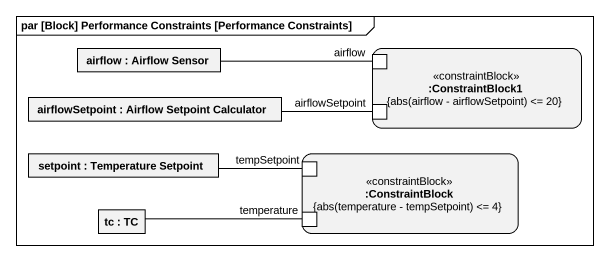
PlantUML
@startuml
mainframe par [Block] Performance Constraints [Performance Constraints]
rectangle "airflow : Airflow Sensor" as airflow
rectangle ":ConstraintBlock1\n{abs(airflow - airflowSetpoint) <= 20}" as ConstraintBlock1 <<constraintBlock>> {
  port "airflow" as airflow_2
  port "airflowSetpoint" as airflowSetpoint_2
}
rectangle "airflowSetpoint : Airflow Setpoint Calculator" as airflowSetpoint
rectangle "setpoint : Temperature Setpoint" as setpoint
rectangle ":ConstraintBlock\n{abs(temperature - tempSetpoint) <= 4}" as ConstraintBlock <<constraintBlock>> {
  port tempSetpoint
  port temperature
}
rectangle "tc : TC" as tc
airflow -right- airflow_2
airflowSetpoint -right- airflowSetpoint_2
setpoint -right- tempSetpoint
tc -right- temperature
@enduml
